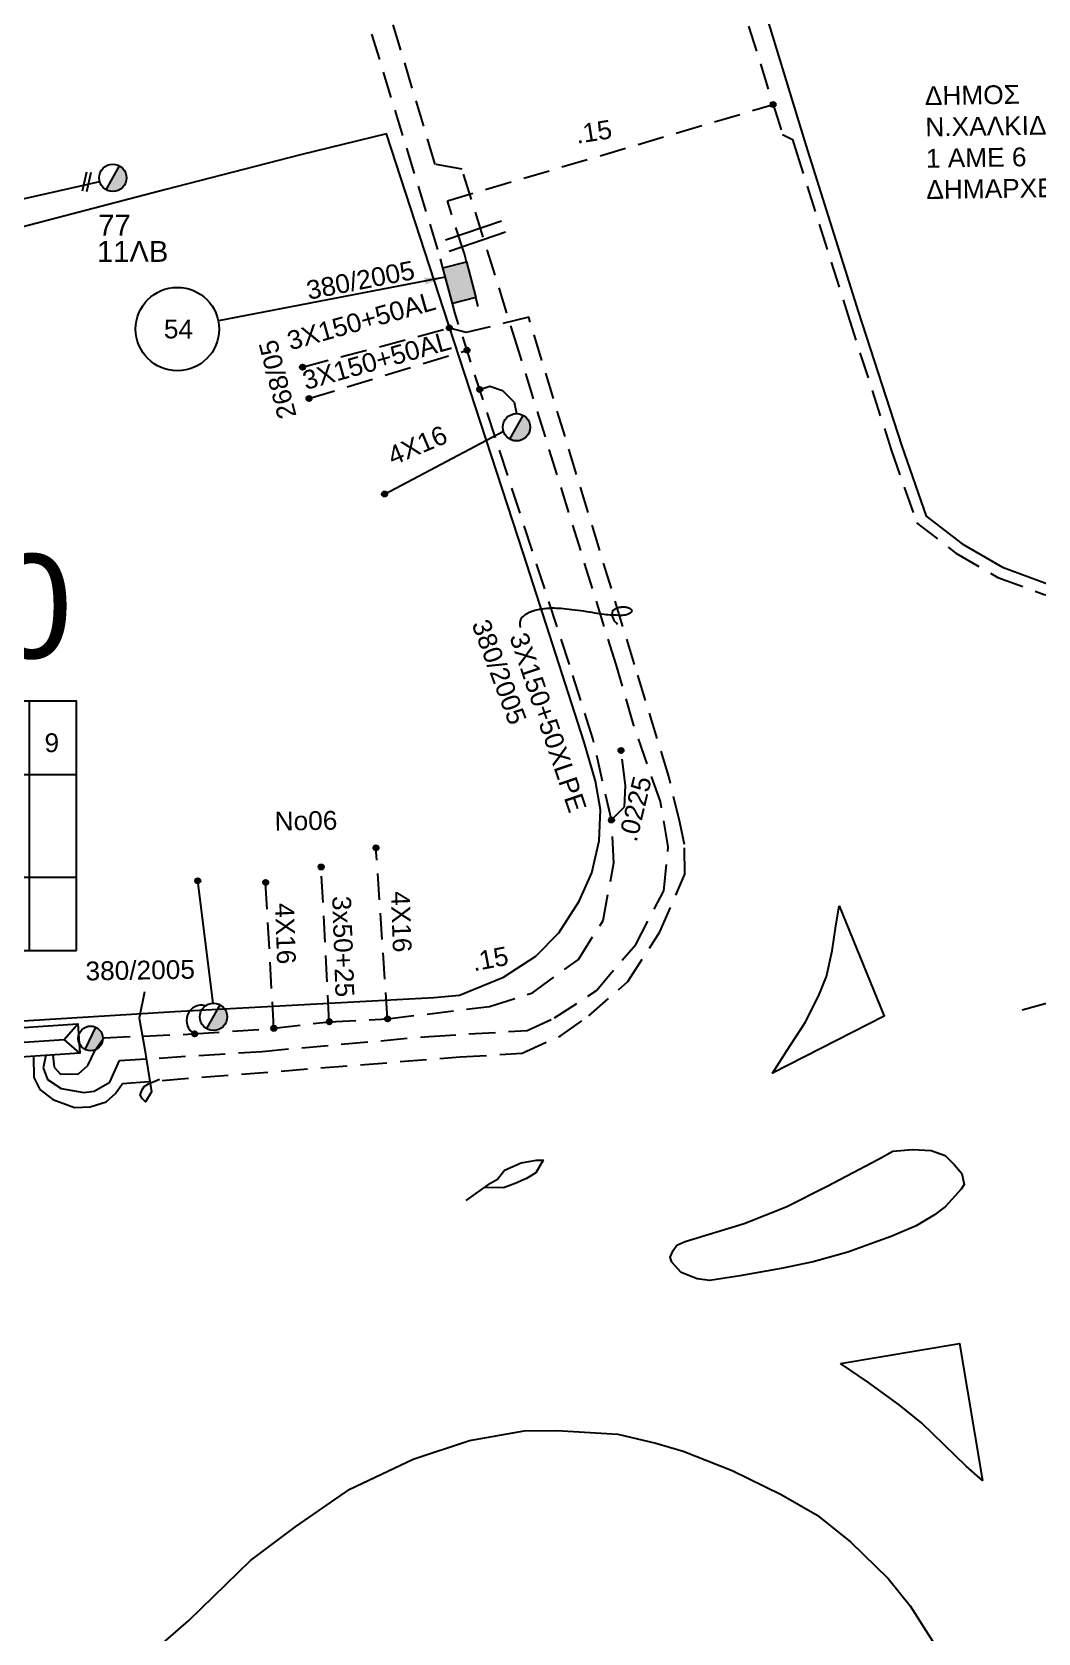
# Model space of a CAD drawing. Header units: millimetres. Extents: x 974 to 2037, y 106 to 580.
# Drawn here: x 1627.3 to 1675.5, y 413.2 to 489.9 of the extents above; entities that cross this region are included whole.
import ezdxf
from ezdxf.enums import TextEntityAlignment as Align

# ---------------------------------------------------------------- set-up
doc = ezdxf.new("R2010")
doc.units = ezdxf.units.MM
doc.linetypes.add('DASHED', pattern=[19.05, 12.7, -6.35])
for name, color, linetype in [('Link Box 4 Διευθύνσεων', 7, 'Continuous'), ('Ασφαλειοκιβώτια Χ.Τ 9 αναχωρήσεων', 7, 'Continuous'), ('Γέφυρες Εναέριου Δικτύου', 7, 'Continuous'), ('Γυμνά εναέρια ΧΤ και ΦΟΠ (2Φ)   3x50+16AL', 7, 'Continuous'), ('Εναέρια παροχή ΧΤ 4x16', 7, 'SYN_LINE'), ('Επιγραφές - Σχήματα', 7, 'Continuous'), ('Καλώδια ΧΤ   3x150+50AL', 7, 'DASHED'), ('Καλώδια ΧΤ   3x150AL+50XLPE', 7, 'DASHED'), ('Μηχανική τομή', 7, 'Continuous'), ('Στύλος ΦΜ', 7, 'Continuous'), ('Στύλος ΦΜ @ 1', 7, 'Continuous'), ('Συνδέσεις', 7, 'Continuous'), ('Συνεστραμμένα ΧΤ   4x120+25 AL', 7, 'SYN_LINE'), ('Τομή', 7, 'Continuous'), ('Υποσταθμός εναέριος 2 στύλων', 7, 'Continuous'), ('Υποσταθμός πόλεως', 7, 'Continuous'), ('Υπόβαθρο ΔΕΗ', 7, 'Continuous'), ('Υπόγεια Καλώδια Δικτύου ΧΤ   .15', 7, 'DASHED'), ('Υπόγεια καλώδια Παροχών ΧΤ   .0225', 7, 'DASHED')]:
    doc.layers.add(name, color=color, linetype=linetype)
doc.styles.add('arial', font='arial.ttf')
doc.styles.get("Standard").update_dxf_attribs({"font": 'arial.ttf'})
doc.linetypes.add('SYN_LINE', pattern='A,0.5,-0.0001,["/\\/\\/\\/",Standard,S=0.1,R=0,X=0,Y=-0.05],-0.25', length=0.7501)
doc.dimstyles.new('ISO-25', dxfattribs={"dimtxt": 2.5, "dimasz": 2.5, "dimexe": 1.25, "dimexo": 0.625, "dimtad": 1, "dimtxsty": 'Standard', "dimcen": 2.5, "dimadec": 0, "dimazin": 0, "dimtfac": 1, "dimtmove": 0, "dimatfit": 3, "dimfxl": 1, "dimarcsym": 0})

# ---------------------------------------------------------------- blocks, each defined once
blk = doc.blocks.new('ΥΠΑΡΧΩΝ ΤΣΙΜΕΝΤΕΝΙΟΣ ΣΤΥΛΟΣ')
at = {"layer": 'Στύλος ΦΜ'}
blk.add_hatch(color=256, dxfattribs=at).paths.add_polyline_path([(-1.29, -2.28, 0.574793), (2.62, 0, 0.268822), (1.3, 2.27)])
blk.add_line((-1.29, -2.28), (1.3, 2.27), dxfattribs=at)
blk.add_circle((0, 0), 2.62, dxfattribs=at)
at = {"layer": 'Στύλος ΦΜ', "flags": 4}
for tag, p in [('ΑΡΙΘΜΟΣ', (-4.68, 8.05)), ('ΤΥΠΟΣ', (-4.91, 3.03))]:
    blk.add_attdef(tag, p, '', height=4, dxfattribs=at)
blk = doc.blocks.new('LINK BOX 4 ΑΝΑΧΩΡΗΣΕΩΝ')
at = {"layer": 'Link Box 4 Διευθύνσεων', "ltscale": 40}
blk.add_hatch(color=256, dxfattribs=at).paths.add_polyline_path([(-3.54, 0), (-3.54, -4.67), (3.54, -4.67), (3.54, 0)])
for p, q in [((-3.54, 0), (-5.33, 0)), ((5.33, 0), (3.54, 0)), ((-3.54, -4.67), (-5.33, -4.67)), ((5.33, -4.67), (3.54, -4.67))]:
    blk.add_line(p, q, dxfattribs=at)
blk.add_lwpolyline([(-3.54, -4.67), (-3.54, 0), (3.54, 0), (3.54, -4.67)], close=True, dxfattribs=at)
blk = doc.blocks.new('_ΣΥΝΔΕΣΗ')
at = {"layer": 'Συνδέσεις', "linetype": 'SYN_LINE', "ltscale": 40}
blk.add_hatch(color=256, dxfattribs=at).paths.add_polyline_path([(0.5, -0.01, 1), (-0.5, -0.01, 1)])
at = {"layer": 'Συνδέσεις'}
blk.add_circle((0, -0.01), 0.5, dxfattribs=at)
blk = doc.blocks.new('ΜΗΧΑΝΙΚΗ ΤΟΜΗ')
at = {"layer": 'Μηχανική τομή', "ltscale": 40}
for p, q in [((-1.89, 0.78), (1.89, 0.78)), ((1.89, 0), (-1.89, 0))]:
    blk.add_line(p, q, dxfattribs=at)
blk = doc.blocks.new('ΥΠΟΣΤΑΘΜΟΣ ΕΝΑΕΡΙΟΣ ΕΠΙ 2 ΣΤΥΛΩΝ')
at = {"layer": 'Υποσταθμός εναέριος 2 στύλων', "linetype": 'Continuous'}
for points in [[(-11.97, -2.11, 0.574793), (-8.45, -0.07, 0.268822), (-9.64, 1.98)], [(9.68, -2.15, 0.574793), (13.19, -0.1, 0.268822), (12.01, 1.95)]]:
    blk.add_hatch(color=256, dxfattribs=at).paths.add_polyline_path(points)
for p, q in [((-11.97, -2.11), (-9.64, 1.98)), ((9.68, -2.15), (12.01, 1.95))]:
    blk.add_line(p, q, dxfattribs=at)
for centre in [(-10.81, -0.07), (10.84, -0.1)]:
    blk.add_circle(centre, 2.36, dxfattribs=at)
at = {"layer": 'Υποσταθμός πόλεως', "linetype": 'Continuous', "ltscale": 40}
blk.add_lwpolyline([(-8.57, 2.82), (8.57, 2.82), (8.57, -2.82), (-8.57, -2.82)], close=True, dxfattribs=at)
for points in [[(-5.75, 0), (-8.57, 2.82)], [(-8.57, -2.82), (-5.75, 0)], [(-5.75, 0), (5.75, 0)], [(5.75, 0), (8.57, 2.82)], [(8.57, -2.82), (5.75, 0)]]:
    blk.add_lwpolyline(points, dxfattribs=at)
at = {"layer": 'Υποσταθμός εναέριος 2 στύλων', "ltscale": 40, "flags": 1}
for tag, p in [('ΜΕΤΑΣΧΗΜΑΤΙΣΜΟΣ', (14.09, 2.51)), ('ΙΣΧΥΣ', (14.07, -0.28)), ('ΑΡΙΘΜΟΣ', (14.19, -3))]:
    blk.add_attdef(tag, p, '', height=1.8, dxfattribs=at)
blk = doc.blocks.new('ΑΣΦΑΛΕΙΟΚΙΒΩΤΙΟ ΥΠΟΣΤΑΘΜΟΥ 9AG ΑΝΑΧΩΡΗΣΕΩΝ')
at = {"layer": 'Ασφαλειοκιβώτια Χ.Τ 9 αναχωρήσεων', "ltscale": 40}
for p, q in [((0, 0), (0, 11.955)), ((2.25, 0), (2.25, 11.955)), ((4.5, 0), (4.5, 11.955)), ((6.75, 0), (6.75, 11.955)), ((9, 0), (9, 11.955)), ((11.25, 0), (11.25, 11.955)), ((13.5, 0), (13.5, 11.955)), ((15.75, 0), (15.75, 11.955)), ((18, 0), (18, 11.955)), ((0, 8.434), (20.25, 8.434)), ((0, 3.521), (20.25, 3.521))]:
    blk.add_line(p, q, dxfattribs=at)
at = {"layer": 'Ασφαλειοκιβώτια Χ.Τ 9 αναχωρήσεων'}
blk.add_lwpolyline([(20.25, 0), (20.25, 11.955), (0, 11.955), (0, 0)], close=True, dxfattribs=at)
for s, p in [('1', (0.866, 9.513)), ('2', (3.008, 9.513)), ('3', (5.276, 9.513)), ('4', (7.532, 9.513)), ('5', (9.785, 9.513)), ('6', (12.068, 9.513)), ('7', (14.129, 9.513)), ('8', (16.551, 9.513)), ('9', (18.725, 9.513))]:
    blk.add_text(s, height=0.9, dxfattribs=at).set_placement(p)
at = {"layer": 'Ασφαλειοκιβώτια Χ.Τ 9 αναχωρήσεων', "ltscale": 40}
for tag, height, p in [('ΟΝΟΜΑ', 1.5, (-1.432, 5.727)), ('ΚΕΙΜΕΝΟ 1', 0.5, (1.194, 2.005)), ('ΚΕΙΜΕΝΟ 2', 0.5, (3.37, 2.005)), ('ΚΕΙΜΕΝΟ 3', 0.5, (5.669, 2.005)), ('ΚΕΙΜΕΝΟ 4', 0.5, (7.913, 2.005)), ('ΚΕΙΜΕΝΟ 5', 0.5, (10.123, 2.005)), ('ΚΕΙΜΕΝΟ 6', 0.5, (12.354, 2.005)), ('ΚΕΙΜΕΝΟ 7', 0.5, (14.623, 2.005)), ('ΚΕΙΜΕΝΟ 8', 0.5, (16.804, 2.005)), ('ΚΕΙΜΕΝΟ 9', 0.5, (19.088, 2.005))]:
    blk.add_attdef(tag, text='', height=height, rotation=90, dxfattribs=at).set_placement(p, align=Align.MIDDLE_CENTER)
blk.add_attdef('ΣΧ', text='', height=0.5, dxfattribs=at).set_placement((8.993, -0.446), align=Align.MIDDLE_CENTER)
blk = doc.blocks.new('ΤΟΜΗ')
at = {"layer": 'Τομή', "ltscale": 40}
for p, q in [((-5.68, 0), (5.68, 0)), ((5.68, -2.33), (-5.68, -2.33))]:
    blk.add_line(p, q, dxfattribs=at)

msp = doc.modelspace()

# ---------------------------------------------------------------- linework, layer by layer
at = {"layer": 'Γέφυρες Εναέριου Δικτύου', "color": 6, "ltscale": 0.1}
msp.add_lwpolyline([(1635.622, 443.237, 0.894389), (1635.104, 441.886)], format="xyb", dxfattribs=at)
at = {"layer": 'Γυμνά εναέρια ΧΤ και ΦΟΠ (2Φ)   3x50+16AL', "color": 6, "linetype": 'DASHED', "ltscale": 0.1}
msp.add_lwpolyline([(1641.553, 442.47), (1641.164, 449.887)], dxfattribs=at)
at = {"layer": 'Εναέρια παροχή ΧΤ 4x16', "color": 6, "ltscale": 10}
msp.add_lwpolyline([(1648.762, 472.776), (1649.238, 472.933), (1649.858, 472.72), (1650.415, 472.162), (1650.523, 471.614)], dxfattribs=at)
at = {"layer": 'Εναέρια παροχή ΧΤ 4x16', "color": 6, "ltscale": 5}
msp.add_lwpolyline([(1644.202, 467.762), (1649.897, 470.772)], dxfattribs=at)
at = {"layer": 'Εναέρια παροχή ΧΤ 4x16', "color": 6, "linetype": 'DASHED', "ltscale": 0.1}
for points in [[(1644.346, 442.606), (1643.79, 450.805)], [(1638.896, 442.152), (1638.503, 449.148)]]:
    msp.add_lwpolyline(points, dxfattribs=at)
at = {"layer": 'Επιγραφές - Σχήματα', "color": 1, "ltscale": 5}
msp.add_line((1674.738, 443.041), (1683.388, 445.419), dxfattribs=at)
at = {"layer": 'Επιγραφές - Σχήματα'}
for points in [[(1655.366, 461.515), (1655.296, 461.584), (1655.239, 461.653), (1655.194, 461.721), (1655.161, 461.788), (1655.138, 461.853), (1655.123, 461.913), (1655.114, 461.97), (1655.112, 462.02), (1655.114, 462.064), (1655.12, 462.103), (1655.13, 462.136), (1655.143, 462.164), (1655.159, 462.189), (1655.179, 462.211), (1655.2, 462.23), (1655.224, 462.247), (1655.25, 462.263), (1655.278, 462.278), (1655.307, 462.292), (1655.339, 462.304), (1655.372, 462.315), (1655.406, 462.324), (1655.442, 462.333), (1655.479, 462.339), (1655.517, 462.345), (1655.557, 462.348), (1655.597, 462.351), (1655.637, 462.351), (1655.676, 462.35), (1655.715, 462.348), (1655.753, 462.344), (1655.789, 462.338), (1655.824, 462.331), (1655.856, 462.322), (1655.887, 462.312), (1655.915, 462.301), (1655.94, 462.289), (1655.963, 462.275), (1655.984, 462.261), (1656.001, 462.247), (1656.016, 462.231), (1656.027, 462.216), (1656.036, 462.199), (1656.04, 462.182), (1656.042, 462.165), (1656.039, 462.147), (1656.033, 462.128), (1656.022, 462.109), (1656.007, 462.089), (1655.988, 462.07), (1655.964, 462.05), (1655.937, 462.031), (1655.906, 462.013), (1655.871, 461.997), (1655.833, 461.983), (1655.791, 461.971), (1655.746, 461.961), (1655.697, 461.954), (1655.645, 461.949), (1655.589, 461.947), (1655.53, 461.945), (1655.467, 461.945), (1655.4, 461.946), (1655.33, 461.948), (1655.255, 461.95), (1655.177, 461.953), (1655.095, 461.957), (1655.008, 461.962), (1654.917, 461.969), (1654.821, 461.977), (1654.721, 461.988), (1654.615, 462.001), (1654.505, 462.017), (1654.389, 462.034), (1654.269, 462.054), (1654.145, 462.075), (1654.016, 462.096), (1653.884, 462.118), (1653.747, 462.14), (1653.608, 462.161), (1653.465, 462.181), (1653.321, 462.2), (1653.178, 462.218), (1653.037, 462.234), (1652.9, 462.248), (1652.77, 462.26), (1652.647, 462.27), (1652.534, 462.277), (1652.433, 462.282), (1652.341, 462.285), (1652.257, 462.286), (1652.18, 462.284), (1652.108, 462.281), (1652.039, 462.277), (1651.971, 462.27), (1651.902, 462.263), (1651.832, 462.254), (1651.76, 462.245), (1651.686, 462.233), (1651.613, 462.221), (1651.539, 462.206), (1651.466, 462.19), (1651.394, 462.171), (1651.324, 462.151), (1651.256, 462.128), (1651.191, 462.102), (1651.128, 462.075), (1651.068, 462.045), (1651.011, 462.014), (1650.956, 461.982), (1650.906, 461.948), (1650.858, 461.913), (1650.814, 461.877), (1650.775, 461.837), (1650.741, 461.791), (1650.714, 461.735), (1650.695, 461.667), (1650.685, 461.585), (1650.685, 461.484), (1650.697, 461.364)], [(1632.693, 443.899), (1632.451, 442.643), (1632.693, 441.211), (1633.031, 439.11), (1632.75, 438.621), (1632.583, 438.78), (1632.496, 438.97), (1632.591, 439.2), (1632.686, 439.367), (1632.893, 439.494), (1633.417, 439.716)]]:
    msp.add_lwpolyline(points, dxfattribs=at)
msp.add_circle((1634.277, 475.668), 2, dxfattribs=at)
at = {"layer": 'Καλώδια ΧΤ   3x150+50AL', "color": 85, "ltscale": 0.1}
msp.add_lwpolyline([(1640.271, 473.845), (1647.317, 475.719)], dxfattribs=at)
at = {"layer": 'Καλώδια ΧΤ   3x150+50AL', "color": 6, "ltscale": 0.1}
msp.add_lwpolyline([(1640.581, 472.341), (1648.15, 474.654)], dxfattribs=at)
at = {"layer": 'Καλώδια ΧΤ   3x150AL+50XLPE', "color": 1, "linetype": 'DASHED', "ltscale": 0.1}
msp.add_lwpolyline([(1646.794, 537.448), (1662.813, 486.432), (1663.265, 484.993), (1663.745, 484.748), (1663.871, 484.332), (1666.391, 476.347), (1668.474, 469.882), (1669.69, 466.384), (1671.574, 464.932), (1673.582, 463.767), (1675.805, 462.939), (1678.247, 462.442), (1680.933, 462.407), (1683.96, 462.838), (1686.489, 463.514), (1688.366, 464.421), (1687.167, 466.357)], dxfattribs=at)
at = {"layer": 'Συνεστραμμένα ΧΤ   4x120+25 AL', "color": 30, "ltscale": 10}
msp.add_lwpolyline([(1610.892, 478.299), (1630.557, 482.735)], dxfattribs=at)
at = {"layer": 'Συνεστραμμένα ΧΤ   4x120+25 AL', "color": 6, "linetype": 'SYN_LINE', "ltscale": 5}
msp.add_lwpolyline([(1635.983, 443.359), (1635.252, 449.225)], dxfattribs=at)
at = {"layer": 'Υπόβαθρο ΔΕΗ'}
for points in [[(1650.085, 530.214), (1654.167, 517.227), (1659.482, 500.534), (1664.378, 484.489), (1666.896, 476.508), (1668.976, 470.05), (1670.139, 466.707), (1671.87, 465.373), (1673.81, 464.248), (1675.952, 463.45)], [(1624.022, 442.332), (1634.147, 442.955), (1646.565, 443.624), (1647.788, 443.738), (1649.901, 444.602), (1651.448, 445.603), (1652.555, 446.721), (1653.53, 448.241), (1654.133, 449.603), (1654.483, 451.145), (1654.549, 452.63), (1654.298, 453.997), (1653.761, 455.864), (1652.572, 459.592), (1650.858, 464.893), (1647.272, 475.86), (1644.29, 485.028), (1640.18, 484.021), (1633.726, 482.364), (1623.7, 479.742)], [(1665.974, 448.029), (1668.132, 442.732), (1662.78, 440.002), (1663.451, 441.054), (1664.342, 442.428), (1664.987, 443.7), (1665.368, 444.643), (1665.641, 445.862), (1665.805, 446.95), (1665.974, 448.029)], [(1658.597, 431.93), (1661.422, 432.798), (1663.437, 433.596), (1665.411, 434.592), (1667.862, 435.881), (1668.55, 436.261), (1669.498, 436.346), (1670.393, 436.302), (1671.054, 436.061), (1671.491, 435.624), (1671.848, 435.196), (1671.973, 434.67), (1671.83, 434.438), (1671.07, 433.605), (1670.553, 433.204), (1669.66, 432.678), (1668.472, 432.176), (1667.624, 431.873), (1666.392, 431.427), (1664.737, 430.953), (1663.202, 430.641), (1661.217, 430.292), (1659.781, 430.06), (1659.183, 430.14), (1658.404, 430.453), (1657.958, 430.943), (1657.878, 431.184), (1658.021, 431.505), (1658.208, 431.755), (1658.597, 431.93)], [(1648.105, 433.899), (1649.277, 434.724), (1649.607, 434.929), (1649.949, 435.35), (1650.746, 435.702), (1651.486, 435.827), (1651.804, 435.827), (1651.44, 435.224), (1650.996, 434.951), (1650.45, 434.713), (1649.892, 434.508), (1648.985, 434.518)], [(1666.048, 426.08), (1671.74, 427.041), (1672.843, 420.47), (1672.064, 421.17), (1669.936, 423.23), (1668.856, 424.109), (1667.339, 425.213), (1666.048, 426.08)], [(1624.748, 405.003), (1634.83, 413.769), (1637.774, 416.64), (1639.956, 418.272), (1642.539, 420.054), (1645.57, 421.496), (1648.271, 422.39), (1650.891, 422.865), (1652.45, 422.874), (1655.373, 422.692), (1657.198, 422.263), (1658.51, 421.881), (1660.857, 420.949), (1663.193, 419.799), (1664.919, 418.813), (1666.541, 417.52), (1668.323, 415.773), (1669.381, 414.462), (1671.436, 411.221)]]:
    msp.add_lwpolyline(points, dxfattribs=at)
at = {"layer": 'Υπόγεια Καλώδια Δικτύου ΧΤ   .15', "color": 6, "ltscale": 0.1}
for points in [[(1623.699, 536.852), (1628.799, 537.933), (1633.666, 522.291), (1639.667, 502.546), (1646.881, 479.031)], [(1628.31, 440.869), (1628.373, 440.289), (1628.676, 439.948), (1629.535, 439.973), (1629.99, 440.364), (1630.344, 441.109), (1630.748, 441.703), (1635.013, 441.88), (1638.896, 442.152), (1641.553, 442.47), (1644.346, 442.606), (1649.224, 443.196), (1651.286, 443.854), (1653.491, 445.457), (1654.668, 447.323), (1655.185, 450.079), (1655.071, 452.139), (1654.182, 456.042), (1653.054, 459.592), (1647.564, 476.456)]]:
    msp.add_lwpolyline(points, dxfattribs=at)
at = {"layer": 'Υπόγεια Καλώδια Δικτύου ΧΤ   .15', "color": 27, "ltscale": 0.1}
msp.add_lwpolyline([(1627.967, 440.846), (1627.841, 440.254), (1628.054, 439.693), (1628.716, 439.268), (1629.791, 439.081), (1630.29, 439.143), (1631.04, 439.568), (1631.502, 440.604), (1638.333, 441.047), (1646.34, 441.767), (1651.028, 442.048), (1652.348, 442.647), (1654.347, 443.966), (1656.231, 446.17), (1657.572, 448.734), (1657.792, 450.851), (1657.412, 453.029), (1656.132, 456.719), (1655.292, 459.592), (1650.63, 474.611), (1647.915, 483.326), (1646.627, 483.564), (1636.955, 515.749), (1630.801, 536.956)], dxfattribs=at)
at = {"layer": 'Υπόγεια Καλώδια Δικτύου ΧΤ   .15', "color": 1, "ltscale": 0.1}
msp.add_lwpolyline([(1648.008, 479.33), (1647.216, 481.818), (1662.813, 486.432)], dxfattribs=at)
at = {"layer": 'Υπόγεια Καλώδια Δικτύου ΧΤ   .15', "color": 85, "ltscale": 0.1}
msp.add_lwpolyline([(1627.377, 440.806), (1627.394, 439.801), (1627.688, 439.214), (1628.305, 438.744), (1629.346, 438.361), (1630.1, 438.39), (1630.864, 438.625), (1631.315, 439.027), (1631.648, 439.506), (1647.816, 440.781), (1650.792, 440.954), (1652.608, 441.781), (1653.98, 442.744), (1655.86, 444.392), (1657.393, 446.781), (1658.581, 449.54), (1658.568, 450.96), (1658.346, 452.034), (1657.813, 454.214), (1656.178, 459.592), (1651.106, 476.233), (1648.109, 475.5), (1647.317, 475.719), (1647.317, 475.719)], dxfattribs=at)
at = {"layer": 'Υπόγεια καλώδια Παροχών ΧΤ   .0225', "color": 6, "ltscale": 0.1}
msp.add_lwpolyline([(1655.071, 452.139), (1655.69, 452.761), (1655.749, 453.798), (1655.53, 455.473)], dxfattribs=at)

# ---------------------------------------------------------------- block references
at = {"layer": 'Link Box 4 Διευθύνσεων', "xscale": 0.2499999999998205, "yscale": 0.2499999999998205, "zscale": 0.2499999999998205, "rotation": 284.86469281991}
msp.add_blockref('LINK BOX 4 ΑΝΑΧΩΡΗΣΕΩΝ', (1648.35, 478.043), dxfattribs=at)
at = {"layer": 'Ασφαλειοκιβώτια Χ.Τ 9 αναχωρήσεων'}
ref = msp.add_blockref('ΑΣΦΑΛΕΙΟΚΙΒΩΤΙΟ ΥΠΟΣΤΑΘΜΟΥ 9AG ΑΝΑΧΩΡΗΣΕΩΝ', (1609.186, 445.878), dxfattribs=at)
ref.add_attrib('ΚΕΙΜΕΝΟ 6', '102', dxfattribs={"ltscale": 40, "height": 0.5, "rotation": 90}).set_placement((1621.54, 447.883), align=Align.MIDDLE_CENTER)
ref.add_attrib('ΚΕΙΜΕΝΟ 5', '123', dxfattribs={"ltscale": 40, "height": 0.5, "rotation": 90}).set_placement((1619.31, 447.883), align=Align.MIDDLE_CENTER)
ref.add_attrib('ΚΕΙΜΕΝΟ 4', '0', dxfattribs={"ltscale": 40, "height": 0.5, "rotation": 90}).set_placement((1617.099, 447.883), align=Align.MIDDLE_CENTER)
ref.add_attrib('ΚΕΙΜΕΝΟ 3', '92', dxfattribs={"ltscale": 40, "height": 0.5, "rotation": 90}).set_placement((1614.856, 447.883), align=Align.MIDDLE_CENTER)
ref.add_attrib('ΚΕΙΜΕΝΟ 1', '329', dxfattribs={"ltscale": 40, "height": 0.5, "rotation": 90}).set_placement((1610.381, 447.883), align=Align.MIDDLE_CENTER)
ref.add_attrib('ΚΕΙΜΕΝΟ 2', '133', dxfattribs={"ltscale": 40, "height": 0.5, "rotation": 90}).set_placement((1612.556, 447.883), align=Align.MIDDLE_CENTER)
at = {"layer": 'Μηχανική τομή', "xscale": 0.2499999999999419, "yscale": 0.2499999999999419, "zscale": 0.2499999999999419, "rotation": 256.7370301890056}
msp.add_blockref('ΜΗΧΑΝΙΚΗ ΤΟΜΗ', (1629.835, 482.752), dxfattribs=at)
at = {"layer": 'Στύλος ΦΜ @ 1', "ltscale": 40}
ref = msp.add_blockref('ΥΠΑΡΧΩΝ ΤΣΙΜΕΝΤΕΝΙΟΣ ΣΤΥΛΟΣ', (1631.185, 482.919), dxfattribs=dict(at, xscale=0.25, yscale=0.25, zscale=0.25))
ref.add_attrib('ΤΥΠΟΣ', '11ΛB', (1630.426, 478.891), dxfattribs={"layer": 'Στύλος ΦΜ', "height": 1, "flags": 4})
ref.add_attrib('ΑΡΙΘΜΟΣ', '77', (1630.485, 480.148), dxfattribs={"layer": 'Στύλος ΦΜ', "height": 1, "flags": 4})
at = {"layer": 'Στύλος ΦΜ @ 1', "ltscale": 40, "xscale": 0.25, "yscale": 0.25, "zscale": 0.25}
for p in [(1650.523, 470.96), (1636.003, 442.705)]:
    msp.add_blockref('ΥΠΑΡΧΩΝ ΤΣΙΜΕΝΤΕΝΙΟΣ ΣΤΥΛΟΣ', p, dxfattribs=at)
at = {"layer": 'Συνδέσεις', "xscale": 0.25, "yscale": 0.25, "zscale": 0.25}
for p in [(1662.813, 486.435), (1647.304, 475.729), (1648.151, 474.659), (1640.271, 473.845), (1648.763, 472.779), (1640.582, 472.343), (1644.203, 467.765), (1655.53, 455.473), (1655.071, 452.139), (1643.79, 450.805), (1641.164, 449.887), (1635.252, 449.225), (1638.503, 449.148), (1638.896, 442.152), (1641.553, 442.47), (1644.346, 442.606), (1635.104, 441.886)]:
    msp.add_blockref('_ΣΥΝΔΕΣΗ', p, dxfattribs=at)
at = {"layer": 'Τομή', "xscale": 0.2499999999999938, "yscale": 0.2499999999999938, "zscale": 0.2499999999999938, "rotation": 18.8281013343435}
msp.add_blockref('ΤΟΜΗ', (1648.458, 480.4), dxfattribs=at)
at = {"layer": 'Υποσταθμός εναέριος 2 στύλων', "xscale": 0.2499999999999429, "yscale": 0.2499999999999429, "zscale": 0.2499999999999429, "rotation": 3.810960556600627}
msp.add_blockref('ΥΠΟΣΤΑΘΜΟΣ ΕΝΑΕΡΙΟΣ ΕΠΙ 2 ΣΤΥΛΩΝ', (1627.412, 441.514), dxfattribs=at)

# ---------------------------------------------------------------- texts
at = {"layer": 'Ασφαλειοκιβώτια Χ.Τ 9 αναχωρήσεων', "insert": (1610.219, 464.885), "char_height": 5, "width": 5.34558, "attachment_point": 1}
msp.add_mtext('D-120', dxfattribs=at)
at = {"layer": 'Γυμνά εναέρια ΧΤ και ΦΟΠ (2Φ)   3x50+16AL', "color": 7, "insert": (1642.591, 448.516), "char_height": 0.9, "width": 84.18588, "attachment_point": 1, "rotation": 271.93221}
msp.add_mtext('3x50+25', dxfattribs=at)
at = {"layer": 'Εναέρια παροχή ΧΤ 4x16', "color": 7, "char_height": 0.9, "width": 84.18588, "attachment_point": 1}
for insert, rotation in [((1644.245, 469.947), 22.80018), ((1645.404, 448.742), 271.93221), ((1639.856, 448.173), 271.93221)]:
    msp.add_mtext('4X16', dxfattribs=dict(at, insert=insert, rotation=rotation))
at = {"layer": 'Επιγραφές - Σχήματα', "color": 1, "ltscale": 5, "insert": (1670.078, 487.302), "char_height": 0.9, "width": 11.37747, "attachment_point": 1, "rotation": 0.86831}
msp.add_mtext('ΔΗΜΟΣ\\PΝ.ΧΑΛΚΙΔΟΝΑΣ\\P1 ΑΜΕ 6\\PΔΗΜΑΡΧΕΙΟ', dxfattribs=at)
at = {"layer": 'Επιγραφές - Σχήματα', "char_height": 0.9, "width": 84.18588, "attachment_point": 1, "style": 'arial'}
for s, insert, rotation in [('380/2005', (1640.388, 477.953), 11.09411), ('268/05', (1639.12, 471.276), 104.49188), ('380/2005', (1649.202, 461.847), 290.46169)]:
    msp.add_mtext(s, dxfattribs=dict(at, insert=insert, rotation=rotation))
at = {"layer": 'Επιγραφές - Σχήματα', "ltscale": 40, "insert": (1633.633, 476.123), "char_height": 0.9, "width": 47.0228, "attachment_point": 1, "rotation": 359.6168, "style": 'arial'}
msp.add_mtext('{\\fArial|b0|i0|c161|p34;54}', dxfattribs=at)
at = {"layer": 'Επιγραφές - Σχήματα', "color": 7, "char_height": 0.9, "width": 84.18588, "attachment_point": 1, "rotation": 0.95274}
for s, insert in [('No06', (1638.926, 452.527)), ('380/2005', (1629.866, 445.346))]:
    msp.add_mtext(s, dxfattribs=dict(at, insert=insert))
at = {"layer": 'Καλώδια ΧΤ   3x150+50AL', "color": 7, "char_height": 0.9, "width": 84.18588, "attachment_point": 1, "rotation": 15.69055}
for insert in [(1639.448, 475.512), (1640.185, 473.611)]:
    msp.add_mtext('3X150+50AL', dxfattribs=dict(at, insert=insert))
at = {"layer": 'Καλώδια ΧΤ   3x150AL+50XLPE', "color": 7, "insert": (1651.022, 461.215), "char_height": 0.9, "width": 84.18588, "attachment_point": 1, "rotation": 288.71406}
msp.add_mtext('3X150+50XLPE', dxfattribs=at)
at = {"layer": 'Υπόγεια Καλώδια Δικτύου ΧΤ   .15', "color": 7, "char_height": 0.9, "width": 84.18588, "attachment_point": 1}
for insert, rotation in [((1653.281, 485.438), 9.0153), ((1648.312, 445.768), 10.61091)]:
    msp.add_mtext('.15', dxfattribs=dict(at, insert=insert, rotation=rotation))
at = {"layer": 'Υπόγεια καλώδια Παροχών ΧΤ   .0225', "color": 7, "insert": (1655.397, 451.25), "char_height": 0.9, "width": 84.18588, "attachment_point": 1, "rotation": 76.49343}
msp.add_mtext('.0225', dxfattribs=at)

# ---------------------------------------------------------------- leaders
at = {"layer": 'Επιγραφές - Σχήματα'}
msp.add_leader([(1647.111, 478.161), (1636.239, 476.056)], dimstyle='ISO-25', override={"dimasz": 1, "dimgap": 0.625, "dimtad": 0}, dxfattribs=at)

doc.saveas('drawing.dxf')
